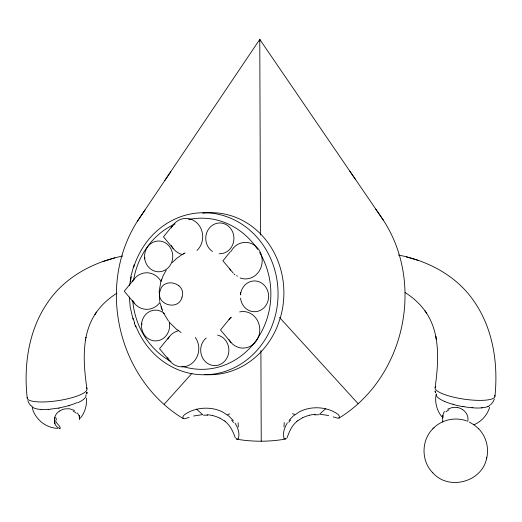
<?xml version="1.0" encoding="UTF-8"?>
<svg xmlns="http://www.w3.org/2000/svg" width="522" height="522" viewBox="0 0 522 522"><rect width="100%" height="100%" fill="white"/><g stroke="black" fill="none" stroke-linecap="round" stroke-linejoin="round"><path stroke-width="0.78" d="M442.702 422.076L442.702 415.577M494.947 396.328C498.295 363.69 493.133 328.801 474.08 301.396C456.894 275.923 428.02 260.732 398.371 255.023M129.587 285.547L131.029 275.805L134.05 264.902M435.896 395.676C434.865 403.16 437.097 411.01 441.912 416.83M435.126 387.565C437.449 370.594 439.015 353.146 435.746 336.181L436.288 339.13L436.19 338.602M432.836 428.797C421.11 440.424 421.104 461.2 432.836 472.834M486.856 457.331C489.049 447.237 485.884 436.19 478.674 428.797M182.015 297.129C186.785 283.126 163.471 276.543 160.11 290.832C155.334 304.868 178.739 311.419 182.034 297.064M432.764 472.756C448.483 490.876 481.689 482.204 486.537 458.701M486.504 458.831L486.882 457.2M467.699 421.508C468.997 416.902 466.394 411.936 462.459 409.483M259.362 40.951L259.767 39.391L383.363 220.199C425.097 284.379 404.478 377.824 339.065 418.05L337.44 418.135L333.225 416.856M160.841 281.913L159.184 291.002L159.745 301.448M161.083 281.214L163.236 275.531L166.211 270.168M489.629 407.336C487.307 415.14 481.33 421.737 473.793 424.817M161.435 280.105L161.709 279.296M238.528 437.795C239.898 432.692 237.595 427.355 234.998 423.029M494.386 399.049L492.912 402.071L490.967 404.419M144.32 258.964L144.907 257.653M287.054 437.899C289.201 431.851 291.733 425.613 296.901 421.469M260.191 40.951L259.767 39.391L137.495 221.093C96.231 285.573 117.528 378.868 183.235 418.618L184.853 418.69L189.068 417.378M287.335 422.833C284.771 427.179 282.506 432.536 283.909 437.632M95.187 314.042L94.984 314.342L96.492 312.104C91.069 319.797 87.611 328.749 85.869 337.969L85.96 337.453L85.438 340.409L85.536 339.881C82.998 356.121 84.61 372.675 86.952 388.831M164.841 180.455L170.701 171.81M137.495 221.093L145.044 209.955M79.488 419.205L79.194 416.027L77.445 412.948M96.302 312.391C101.757 304.626 108.968 298.206 116.954 293.136M80.381 418.148C84.89 412.602 87.089 405.268 86.391 398.162M444.809 411.61C442.219 412.073 442.865 423.088 442.708 415.225M173.682 224.271L163.445 236.838L173.461 248.824M134.174 279.029L124.262 291.198L134.611 303.582M230.443 251.565L222.933 260.791L233.171 273.039M169.663 336.312L159.536 348.742L169.663 360.865M230.868 317.252L220.519 329.95L230.978 342.465M289.031 420.419L293.207 416.027L299.413 411.825A15.98 7.164 -20.6 0 1 306.329 409.124C314.949 406.768 324.384 407.506 332.553 411.121C334.732 412.452 341.107 414.736 339.065 418.05M164.247 404.204L191.959 373.347M433.847 427.786C442.297 419.564 455.497 416.804 466.544 420.908M172.293 262.475L176.606 258.462L181.441 254.984M432.764 428.869L433.912 427.72M325.78 408.589L319.653 414.174L328.697 415.525M297.958 420.608L302.382 417.783M59.776 410.951C53.29 414.181 51.952 425.717 59.501 428.294M447.719 409.111L452.776 407.343L457.572 407.493M183.255 253.862L185.108 252.857M488.063 406.462L487.665 406.625M122.742 256.028C93.131 261.953 64.369 277.352 47.371 302.956C28.521 330.491 23.614 365.42 27.203 398.032M103.023 261.509L114.827 257.907M69.726 405.47L68.389 405.868M193.577 416.014L202.614 414.598L196.448 409.059M309.533 415.134L315.21 414.246M285.971 438.989C269.639 441.893 252.831 441.951 236.479 439.165M482.302 407.747L481.219 407.839M59.932 428.366C61.629 426.826 55.6 423.192 55.73 420.725M41.003 409.437L39.926 409.359A27.588 7.38 -11.1 0 1 34.589 408.263L34.198 408.132A27.588 7.445 -11.3 0 1 31.855 406.038L31.809 405.875M57.779 428.366C45.936 428.047 35.013 419.212 32.22 407.702M207.058 414.644L212.748 415.486M453.814 404.465L452.47 404.08M406.299 256.844L418.129 260.361M469.258 422.037L474.165 424.901L478.746 428.869M219.912 418.083L224.362 420.876M74.516 410.468L69.446 408.739L64.65 408.928A10.531 7.739 -21.3 0 0 59.802 410.971M405.046 292.483C413.489 297.84 421.045 304.75 426.552 313.135L425.025 310.903L425.221 311.19M183.235 418.618C181.167 415.323 187.522 412.987 189.695 411.643C197.838 407.963 207.26 407.173 215.899 409.444A15.98 7.164 20.2 0 1 222.835 412.112L229.073 416.256L233.282 420.621M177.088 329.878L169.833 322.792M225.419 421.73C230.62 425.835 233.197 432.059 235.389 438.088M178.915 285.717L178.439 285.293M31.235 406.09L29.271 403.76L27.777 400.752M279.492 317.422L357.948 403.499M168.515 321.128L163.523 313.03M349.799 171.157L355.717 179.764M375.736 209.12L383.363 220.199M79.461 419.192L79.566 415.271M426.343 312.835C431.094 320.045 434.173 328.253 435.844 336.697M160.104 303.217L162.694 311.203M134.285 323.105L135.753 326.902M161.67 308.515L161.957 309.357M161.063 306.753L161.318 307.497M132.999 319.236L130.252 307.256L129.28 297.025M54.634 417.489L54.895 423.805M435.237 391.676L435.094 390.952L435.439 392.714L435.296 392.002M259.767 39.391L260.485 235.03M260.902 350.582L261.235 441.247M60.063 428.523A20.593 3.687 48.3 0 1 59.945 428.79M56.493 419.851A23.327 13.611 -74.2 0 1 55.802 417.469M73.139 411.095A19.477 9.566 3.6 0 1 76.271 413.228M48.448 409.294A27.588 7.269 -10.9 0 1 41.153 409.365M49.949 409.372A27.588 7.608 -11.3 0 1 48.207 409.496M58.249 408.047A27.588 7.217 -10.9 0 1 50.21 409.104M59.802 407.989A27.588 7.713 -11.1 0 1 58.229 408.276M68.219 405.77A27.588 7.301 -11.1 0 1 59.769 407.76M76.975 402.684A27.588 7.438 -11.1 0 1 69.583 405.353M77.726 402.782A27.581 7.921 -10.4 0 0 85.98 395.643A27.575 7.719 -9.7 0 0 85.836 394.88M86.345 387.866A30.23 7.112 -8.7 0 1 58.993 400.498A30.23 7.112 -8.7 0 1 27.294 397.32M445.984 411.884A19.477 9.566 -4.1 0 1 449.103 409.724M457.572 407.532A10.531 7.739 20.9 0 1 462.44 409.502M436.262 394.384A27.575 7.713 10.4 0 1 436.222 393.816M444.529 401.438A27.581 7.752 9.7 0 1 436.131 394.364M452.196 404.158A27.588 7.713 10.4 0 1 444.62 401.425M462.414 406.573A27.588 7.582 10.6 0 1 453.644 404.563M463.973 406.612A27.588 7.53 10.7 0 1 462.44 406.344M487.698 406.638A27.588 7.412 10.7 0 1 482.348 407.767M472.319 407.754A27.588 7.412 10.7 0 1 464.006 406.723M490.236 404.674A27.588 7.458 11 0 1 488.09 406.468M473.702 407.806A27.588 7.458 11 0 1 471.992 407.682M481.362 407.904A27.588 7.406 10.7 0 1 473.996 407.923M494.686 395.252A30.23 7.112 8.3 0 1 463.901 399.134A30.23 7.112 8.3 0 1 435.726 386.593M231.305 317.148A38.576 35.091 -88 0 1 230.776 317.924M236.786 275.401A42.536 38.948 89.6 0 1 237.19 276.347M240.603 292.529A42.536 38.948 89.6 0 1 240.616 294.617M229.576 268.784A39.039 35.45 -88 0 1 230.62 270.181M133.697 267.264A81.034 74.202 89.6 0 1 246.417 227.416A81.034 74.202 89.6 0 1 250.567 356.767A81.034 74.202 89.6 0 1 135.557 325.356M134.767 323.235A81.034 74.202 89.6 0 1 133.136 318.205M130.507 281.371A81.034 74.202 89.6 0 1 131.27 276.79M204.343 374.535A81.014 73.445 -86.8 0 0 260.915 351.965L262.905 349.773A81.008 73.543 -86.8 0 0 277.397 326.224L280.216 318.218A81.099 73.602 -86.8 0 0 260.471 233.849A81.067 73.458 -86.7 0 0 202.64 213.211M142.062 324.371A81.099 73.517 -86.7 0 1 141.645 323.19M259.643 252.544A75.586 69.211 89.6 0 1 257.137 339.032A75.586 69.211 89.6 0 1 181.924 366.176M171.007 361.485A75.586 69.211 89.6 0 1 132.719 300.294M133.521 280.431A75.586 69.211 89.6 0 1 175.092 223.938M188.605 219.514A75.586 69.211 89.6 0 1 257.633 249.359M227.657 414.488A64.904 3.106 -12.3 0 1 229.85 413.972M203.378 415.173A25.911 8.959 15.2 0 1 207.665 415.284M212.852 415.642A14.609 6.427 18.9 0 1 219.814 418.155M224.48 420.856A21.056 9.122 19.7 0 1 225.543 421.717M238.371 426.989A59.684 6.675 -86.2 0 1 238.11 422.709M238.737 438.291A123.212 13.389 67.6 0 1 236.27 438.637M231.696 420.217A42.086 13.246 29.4 0 1 233.556 422.579M314.609 414.892A25.911 8.959 -15.6 0 1 318.896 414.755M302.479 417.854A14.609 6.427 -19.3 0 1 309.422 415.29M296.777 421.456A21.056 9.122 -20.2 0 1 297.834 420.588M284.216 422.539A59.684 6.675 85.7 0 1 283.988 426.82M286.173 438.454A123.212 13.389 -68.1 0 1 283.707 438.128M288.777 422.376A42.086 13.246 -29.8 0 1 290.61 420.001M292.418 413.744A64.904 3.106 11.9 0 1 294.61 414.246M217.641 335.137A15.392 14.094 89.6 0 1 227.52 356.807A15.392 14.094 89.6 0 1 205.909 362.157A15.392 14.094 89.6 0 1 206.223 337.962M240.479 294.93A15.392 14.094 89.6 0 1 261.79 283.152A15.392 14.094 89.6 0 1 262.201 309.246A15.392 14.094 89.6 0 1 240.531 298.219M212.506 251.493A15.392 14.094 89.6 0 1 211.123 226.248A15.392 14.094 89.6 0 1 233.262 233.68A15.392 14.094 89.6 0 1 219.168 253.731M169.187 321.696A15.392 14.094 89.6 0 1 154.74 340.892A15.392 14.094 89.6 0 1 142.382 319.993A15.392 14.094 89.6 0 1 164.358 313.52M195.287 337.401A18.283 16.737 89.6 0 1 191.365 363.814A18.283 16.737 89.6 0 1 167.523 357.629M167.823 338.974A18.283 16.737 89.6 0 1 178.217 330.804M239.663 311.902A18.283 16.737 89.6 0 1 258.925 324.038A18.283 16.737 89.6 0 1 250.201 346.347A18.283 16.737 89.6 0 1 228.871 339.509M229.067 319.745A18.283 16.737 89.6 0 1 230.515 317.676M231.096 251.245A18.283 16.737 89.6 0 1 253.007 244.342A18.283 16.737 89.6 0 1 260.902 267.721A18.283 16.737 89.6 0 1 240.12 277.965M234.913 274.826A18.283 16.737 89.6 0 1 234.013 273.972M182.472 254.566A18.283 16.737 89.6 0 1 171.307 245.497M171.255 227.977A18.283 16.737 89.6 0 1 196.429 222.437A18.283 16.737 89.6 0 1 196.977 250.482M159.941 302.388A18.283 16.737 89.6 0 1 132.49 300.535M132.307 281.88A18.283 16.737 89.6 0 1 161.096 281.573M181.043 332.547A46.014 41.851 -87.2 0 1 177.597 329.819M182.824 254.351A46.014 41.851 -87.2 0 1 184.07 253.568M86.874 392.942L86.678 393.986L87.011 392.218L86.874 392.942M146.493 248.629A15.392 14.094 89.6 0 0 158.603 271.792A15.392 14.094 89.6 0 0 170.903 248.772A15.392 14.094 89.6 0 0 146.493 248.629"/></g></svg>
